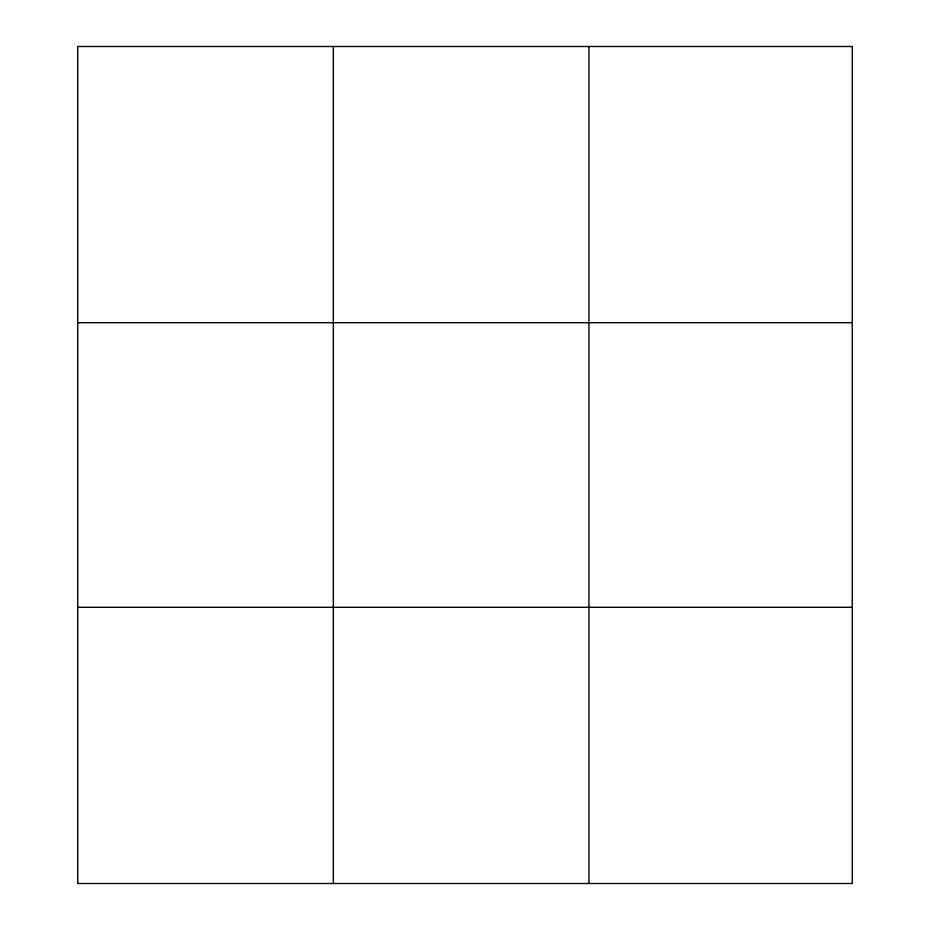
<?xml version="1.0" encoding="UTF-8"?>
<svg xmlns="http://www.w3.org/2000/svg" width="930" height="930" viewBox="0 0 930 930"><rect width="100%" height="100%" fill="white"/><g stroke="black" fill="none" stroke-linecap="round" stroke-linejoin="round"><path stroke-width="1.4" d="M333.324 46.5L333.324 883.5M588.923 46.5L588.923 883.5M77.725 322.71L852.275 322.71M77.725 607.29L852.275 607.29M852.275 46.5L852.275 883.5L77.725 883.5L77.725 46.5L852.275 46.5"/></g></svg>
